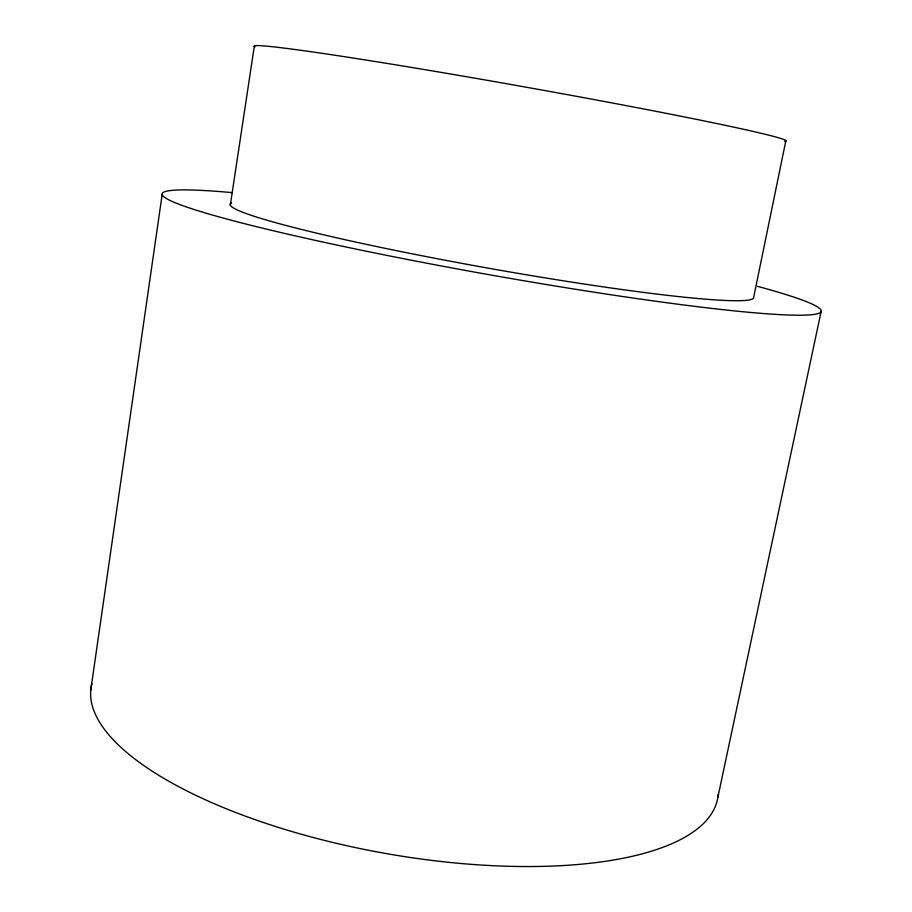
<?xml version="1.0" encoding="UTF-8"?>
<svg xmlns="http://www.w3.org/2000/svg" width="912" height="912" viewBox="0 0 912 912"><rect width="100%" height="100%" fill="white"/><g stroke="black" fill="none" stroke-linecap="round" stroke-linejoin="round"><path stroke-width="1.37" d="M90.733 690.293L162.176 194.404M230.303 205.177L254.368 45.862M785.882 140.573L753.483 298.281A265.928 17.556 10.1 0 1 472.268 265.278A265.928 17.556 10.1 0 1 231.466 203.034M717.915 797.042L821.267 310.821M718.223 794.341A318.185 112.689 10.1 0 1 385.799 853.495A318.185 112.689 10.1 0 1 91.873 683.567M757.473 286.322A334.727 22.241 10.1 0 1 710.049 308.199A334.727 22.241 10.1 0 1 265.814 228.958A334.727 22.241 10.1 0 1 232.161 192.614M255.052 46.957A270.146 7.273 10.1 0 1 521.938 86.446A270.146 7.273 10.1 0 1 784.696 141.337"/></g></svg>
